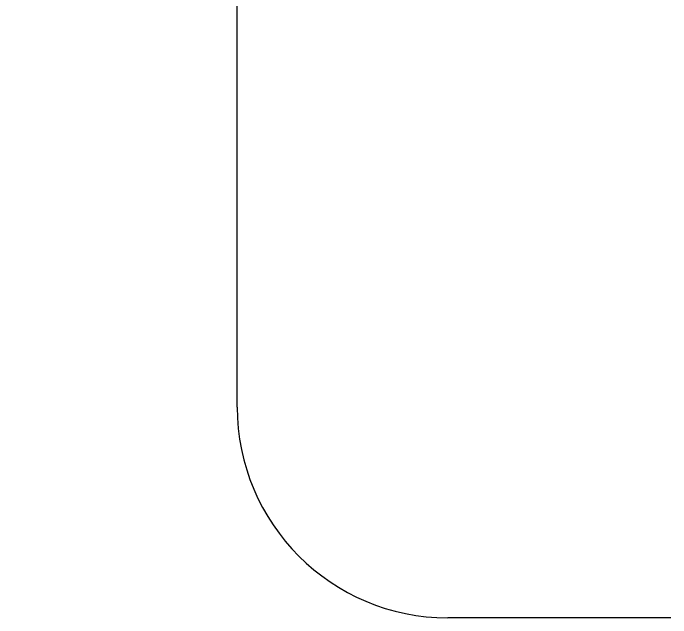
# Model space of a CAD drawing. Header units: inches. Extents: x -12418 to 183584, y -29325 to 19878.
# Drawn here: x 40092 to 40153.3, y -3288.4 to -3232.2 of the extents above; entities that cross this region are included whole.
import ezdxf
from ezdxf import colors
from ezdxf.entities.mleader import LeaderData, LeaderLine
from ezdxf.math import Vec2, Vec3

# ---------------------------------------------------------------- set-up
doc = ezdxf.new("R2010")
doc.units = ezdxf.units.IN
doc.header["$LTSCALE"] = 25
doc.header["$MEASUREMENT"] = 0
doc.linetypes.add('DASHDOT', pattern=[25.4, 12.7, -6.35, 0, -6.35])
doc.layers.get('0').update_dxf_attribs({"color": 8})
for name, color, linetype, lineweight in [('00-Ground Floor$0$LOADING', 253, 'Continuous', 5), ('E-LITE-CLNG-CNDT', 6, 'DASHDOT', 35), ('E-LITE-TEXT', 6, 'Continuous', 25)]:
    doc.layers.add(name, color=color, linetype=linetype, lineweight=lineweight)
doc.styles.add('DC_Elc_Romans', font='elc_romans.shx', dxfattribs={"width": 0.7})

# ---------------------------------------------------------------- blocks, each defined once
blk = doc.blocks.new('00-Ground Floor$0$GF21018-P')
at = {"color": 0}
for p, q in [((0.259626, 0.342207), (0.280396, 0.342207)), ((0.300011, 0.322592), (0.300011, 0.140001))]:
    blk.add_line(p, q, dxfattribs=at)
blk.add_arc((0.280396, 0.322592), 0.019615, 0, 90, dxfattribs=at)
blk = doc.blocks.new('00-Ground Floor')
at = {"layer": '00-Ground Floor$0$LOADING', "extrusion": (2.24021e-05, 7.77426e-06, 1), "xscale": 1000, "yscale": 1000, "zscale": 1000, "rotation": 179.9985892349695}
blk.add_blockref('00-Ground Floor$0$GF21018-P', (40412.934, -2946.245, 0.862), dxfattribs=at)
blk = doc.blocks.new('DC_Arrow-ArrowEllipse')
at = {"color": 0}
blk.add_ellipse((0, 0), major_axis=(0.4, 0), ratio=0.4, dxfattribs=at)
at = {"color": 0, "ltscale": 0.5}
blk.add_solid([(-1.4, 0.16667), (-0.4, 0), (-1.4, -0.16667)], dxfattribs=at)

msp = doc.modelspace()

# ---------------------------------------------------------------- block references
at = {"layer": 'E-LITE-CLNG-CNDT', "color": 1}
msp.add_blockref('00-Ground Floor', (0, 0), dxfattribs=at)

# ---------------------------------------------------------------- leaders
at = {"layer": 'E-LITE-TEXT'}
ml = msp.add_multileader_mtext('Standard', dxfattribs=at)
ml.set_content('TO LP-GF/L14', color=256, style='DC_Elc_Romans')
ml.set_leader_properties(color=45)
ml.set_arrow_properties(name='DC_Arrow-ArrowEllipse')
ml.build(insert=Vec2(0, 0))
ml.multileader.update_dxf_attribs({"dogleg_length": 2, "arrow_head_size": 200, "scale": 100})
ctx = ml.context
ctx.base_point, ctx.scale, ctx.char_height, ctx.arrow_head_size, ctx.landing_gap_size, ctx.plane_origin = Vec3(39172.554, -2822.427, 0), 100, 200, 200, 200, Vec3(29729.144, -895.559, 0)
notes = []
notes.append((ctx, [(0, (1, 1, 0), (38972.554, -2822.427, 0), (1, 0), 200, [(0, [(38692.117, -2597.514, 0)], 0, [])])]))
ctx.mtext.insert, ctx.mtext.flow_direction = Vec3(39372.554, -2689.094, 0), 5
for ctx, leaders in notes:
    for number, flags, end, landing, length, lines in leaders:
        leader = LeaderData()
        leader.index, (leader.has_last_leader_line, leader.has_dogleg_vector, leader.attachment_direction) = number, flags
        leader.last_leader_point, leader.dogleg_vector, leader.dogleg_length = Vec3(end), Vec3(landing), length
        for number, points, colour, breaks in lines:
            line = LeaderLine()
            line.index, line.vertices, line.color, line.breaks = number, Vec3.list(points), colors.encode_raw_color(colour), breaks
            leader.lines.append(line)
        ctx.leaders.append(leader)

doc.saveas('drawing.dxf')
